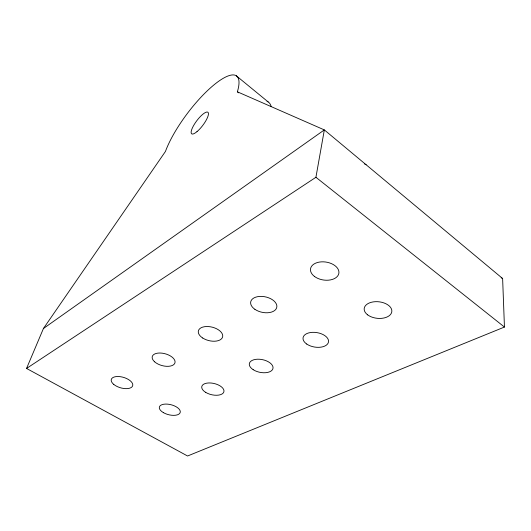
<?xml version="1.0" encoding="UTF-8"?>
<svg xmlns="http://www.w3.org/2000/svg" width="531" height="531" viewBox="0 0 531 531"><rect width="100%" height="100%" fill="white"/><g stroke="black" fill="none" stroke-linecap="round" stroke-linejoin="round"><path stroke-width="0.8" d="M26.55 368.448L315.925 177.281L324.335 129.909L237.377 91.803A59.465 16.753 -53 0 0 213.581 85.199A59.465 16.753 -53 0 0 165.44 151.461L43.436 328.516L26.55 368.448L187.569 455.996L504.45 327.05L502.625 278.529L324.335 129.909L43.436 328.516M364.631 164.026L366.131 164.749M501.191 277.7L502.625 278.529M315.925 177.281L504.45 327.05M237.377 91.803L238.645 92.839M236.295 75.787L268.155 101.919M267.04 101.328A58.178 19.063 -52.8 0 1 271.102 106.333M197.008 131.622A13.487 3.79 -53 0 0 208.298 112.771A13.487 3.79 -53 0 0 194.094 124.712A13.487 3.79 -53 0 0 197.008 131.622M314.511 276.472A14.344 9.06 8.8 0 0 338.406 274.773A14.344 9.06 8.8 0 0 321.175 261.869A14.344 9.06 8.8 0 0 314.511 276.472M367.651 314.863A13.899 8.31 6.2 0 0 391.148 313.602A13.899 8.31 6.2 0 0 375.238 301.688A13.899 8.31 6.2 0 0 367.651 314.863M306.726 344.048A12.89 7.315 9.3 0 0 328.112 343.126A12.89 7.315 9.3 0 0 312.507 332.34A12.89 7.315 9.3 0 0 306.726 344.048M254.88 309.308A13.328 7.905 11.9 0 0 276.578 308.026A13.328 7.905 11.9 0 0 259.765 296.411A13.328 7.905 11.9 0 0 254.88 309.308M253.181 369.695A12.067 6.472 11.6 0 0 272.788 369.045A12.067 6.472 11.6 0 0 257.528 359.208A12.067 6.472 11.6 0 0 253.181 369.695M202.723 338.028A12.492 6.93 13.9 0 0 222.575 337.079A12.492 6.93 13.9 0 0 206.22 326.532A12.492 6.93 13.9 0 0 202.723 338.028M205.756 392.409A11.363 5.748 13.2 0 0 223.836 391.978A11.363 5.748 13.2 0 0 208.955 382.944A11.363 5.748 13.2 0 0 205.756 392.409M154.594 361.79A11.775 6.113 15.3 0 0 174.254 364.107A11.775 6.113 15.3 0 0 161.988 353.148A11.775 6.113 15.3 0 0 154.594 361.79M113.767 384.417A11.151 5.429 16.3 0 0 132.179 386.681A11.151 5.429 16.3 0 0 120.033 376.645A11.151 5.429 16.3 0 0 113.767 384.417M163.455 412.667A10.759 5.131 14.4 0 0 180.221 412.408A10.759 5.131 14.4 0 0 165.725 404.071A10.759 5.131 14.4 0 0 163.455 412.667"/></g></svg>
